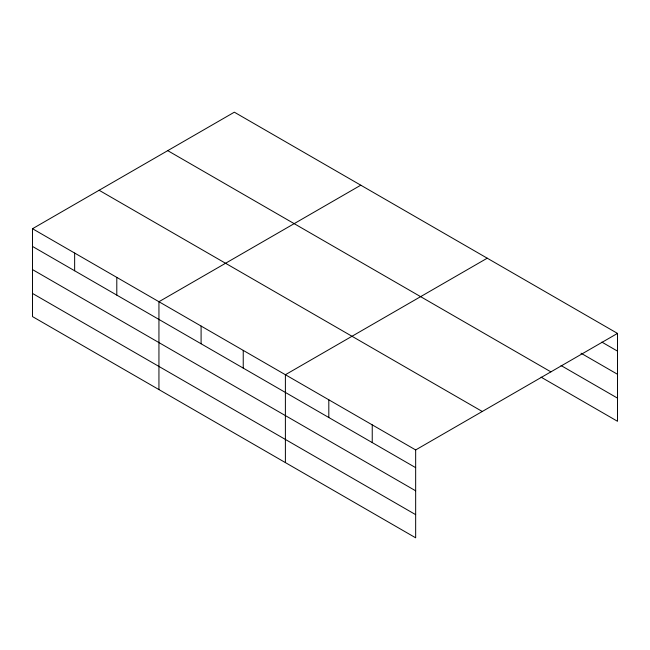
<?xml version="1.0" encoding="UTF-8"?>
<svg xmlns="http://www.w3.org/2000/svg" width="650" height="650" viewBox="0 0 650 650"><rect width="100%" height="100%" fill="white"/><g stroke="black" fill="none" stroke-linecap="round" stroke-linejoin="round"><path stroke-width="0.97" d="M415.659 490.807L415.659 449.938L32.5 228.719L32.5 316.591L415.659 537.81L415.659 490.807L32.5 269.588M541.068 377.154L617.5 421.281L617.5 333.409L234.341 112.19L32.5 228.719M360.783 185.193L158.941 301.722L158.941 389.594M487.224 258.196L285.391 374.725L285.391 462.597M415.659 449.938L617.5 333.409M601.867 342.103L617.5 351.122M581.027 353.218L617.5 374.278M561.048 365.536L617.5 398.125M167.732 150.646L550.891 371.865M99.109 190.263L482.267 411.483M32.5 246.439L415.659 467.659M32.5 293.442L415.659 514.654M372.239 424.864L372.239 442.585M328.811 399.799L328.811 417.511M243.238 350.391L243.238 368.111M201.094 326.056L201.094 343.777M116.797 277.387L116.797 295.108M74.644 253.053L74.644 270.774"/></g></svg>
